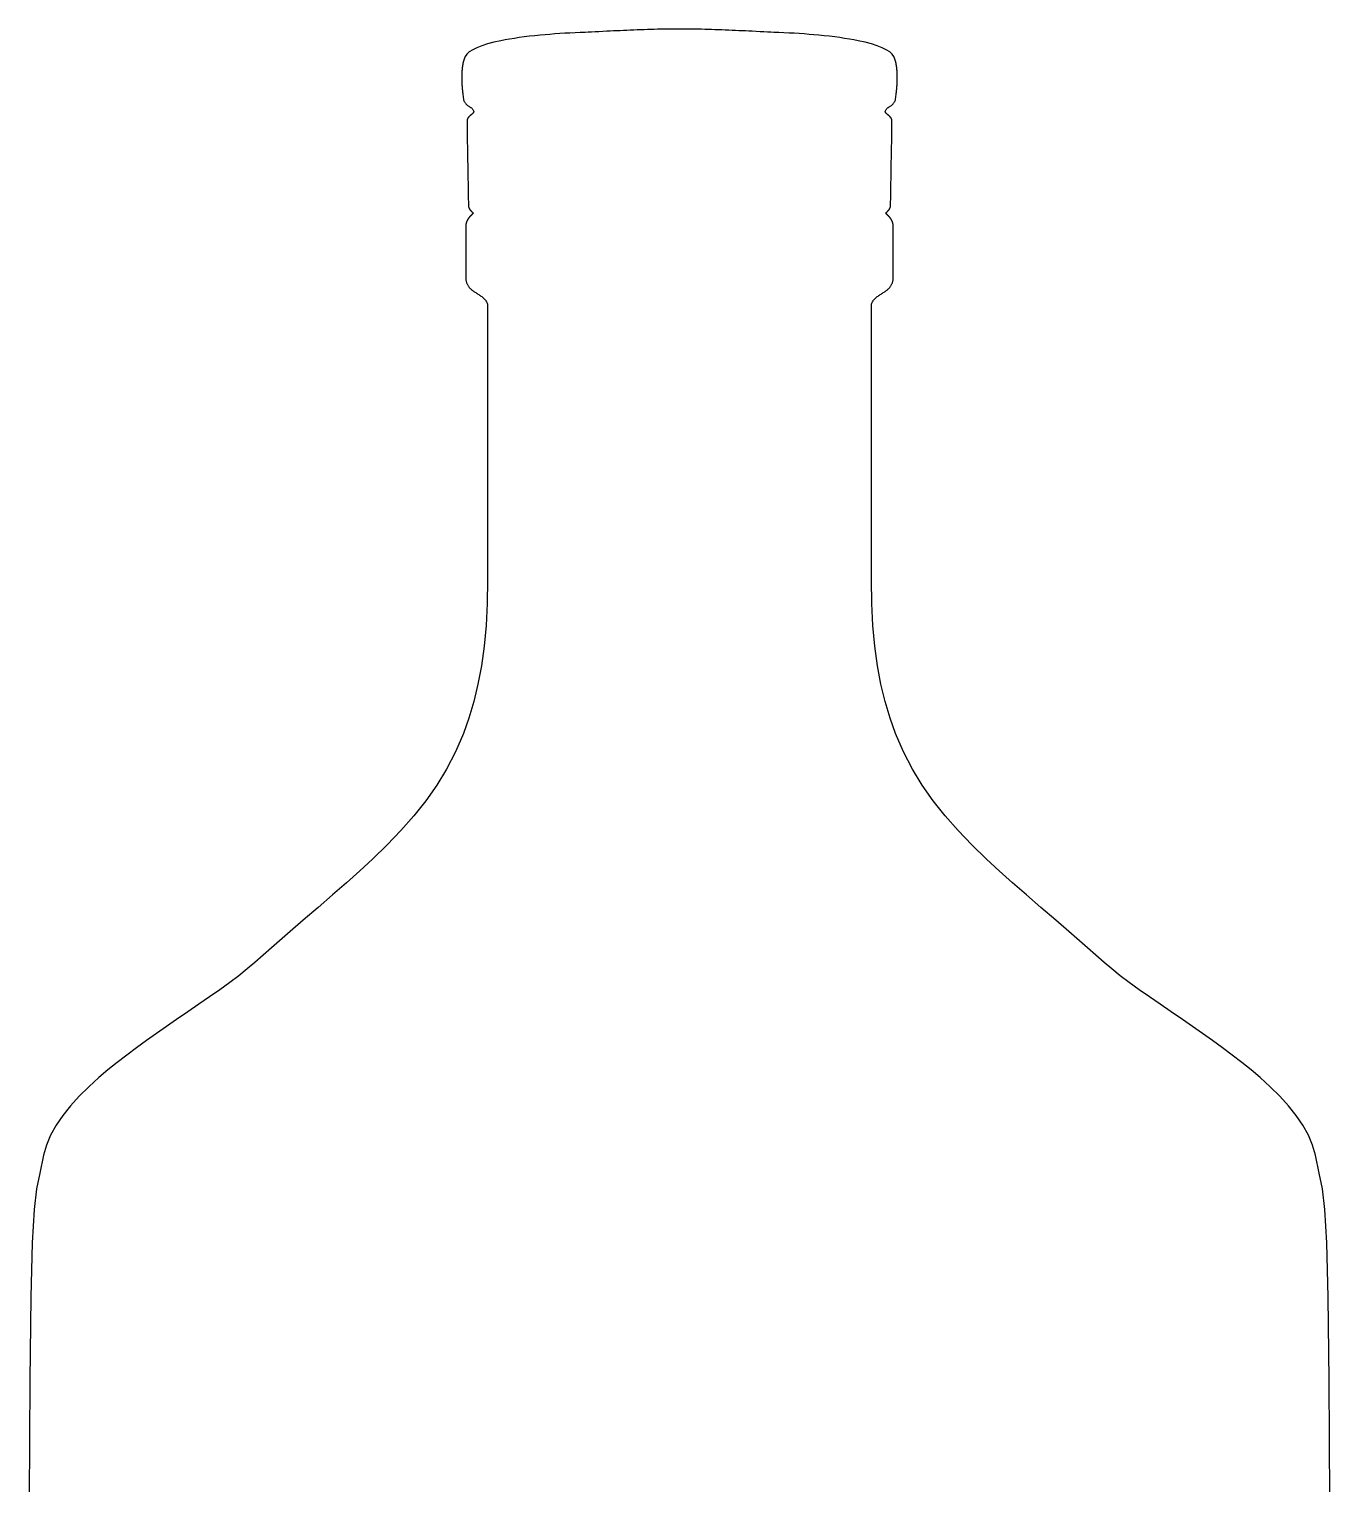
# Model space of a CAD drawing. Extents: x 512 to 906, y 271 to 1146.
# Drawn here: x 513 to 904.3, y 708.3 to 1146.1 of the extents above; entities that cross this region are included whole.
import ezdxf

# ---------------------------------------------------------------- set-up
doc = ezdxf.new("R2010")
doc.units = 0
doc.header["$MEASUREMENT"] = 0
doc.layers.add('Poly', color=3, linetype='CONTINUOUS')

msp = doc.modelspace()

# ---------------------------------------------------------------- linework, layer by layer
at = {"layer": 'Poly', "color": 0, "true_color": 0x000000}
msp.add_lwpolyline([(904.32723, 703.809492), (904.086416, 739.594134), (903.776625, 764.488004), (903.362525, 780.823775), (902.808785, 790.934125), (902.080072, 797.151728), (901.141054, 801.809261), (899.9564, 807.2394), (899.122978, 810.270734), (897.863837, 813.273697), (896.213666, 816.24673), (894.20715, 819.188275), (891.878978, 822.096773), (889.263837, 824.970666), (886.396416, 827.808394), (883.3114, 830.6084), (880.621968, 832.892888), (877.827197, 835.149744), (874.946621, 837.378052), (871.999775, 839.5769), (869.006195, 841.745373), (865.985416, 843.882556), (862.956972, 845.987537), (859.9404, 848.0594), (856.550088, 850.373914), (853.229337, 852.643322), (850.006931, 854.8663), (846.91165, 857.041525), (843.972275, 859.167671), (841.217588, 861.243416), (838.676369, 863.267433), (836.3774, 865.2384), (831.403119, 869.659082), (826.58015, 873.872541), (821.912431, 877.906023), (817.4039, 881.786775), (813.058494, 885.542043), (808.88015, 889.199072), (804.872806, 892.785109), (801.0404, 896.3274), (796.616712, 900.619015), (792.465087, 904.935322), (788.592556, 909.325386), (785.00615, 913.838275), (781.7129, 918.523054), (778.719837, 923.428791), (776.033994, 928.60455), (773.6624, 934.0994), (771.989291, 938.778814), (770.5274, 943.721525), (769.280384, 948.952986), (768.2519, 954.49865), (767.445603, 960.38397), (766.86515, 966.6344), (766.514197, 973.275392), (766.3964, 980.3324), (766.3964, 982.7734), (766.3964, 985.2154), (766.3964, 987.6564), (766.3964, 1007.3924), (766.3964, 1027.1394), (766.3964, 1046.8764), (766.3964, 1052.1944), (766.3964, 1057.5094), (766.3964, 1062.8224), (766.411671, 1063.076273), (766.456134, 1063.324134), (766.527761, 1063.565972), (766.624525, 1063.801775), (766.744398, 1064.031531), (766.885353, 1064.255228), (767.045363, 1064.472855), (767.2224, 1064.6844), (767.394658, 1064.869461), (767.577462, 1065.049634), (767.769361, 1065.22491), (767.9689, 1065.395275), (768.174627, 1065.560718), (768.385087, 1065.721228), (768.59883, 1065.876793), (768.8144, 1066.0274), (769.053421, 1066.188318), (769.290697, 1066.343306), (769.524293, 1066.492341), (769.752275, 1066.6354), (769.972711, 1066.772459), (770.183666, 1066.903494), (770.383207, 1067.028482), (770.5694, 1067.1474), (770.73839, 1067.260673), (770.903197, 1067.37915), (771.063574, 1067.502689), (771.219275, 1067.63115), (771.370054, 1067.764392), (771.515666, 1067.902275), (771.655863, 1068.044658), (771.7904, 1068.1914), (771.922257, 1068.346623), (772.047634, 1068.506181), (772.166238, 1068.669912), (772.277775, 1068.83765), (772.381953, 1069.009232), (772.478478, 1069.184494), (772.567058, 1069.363271), (772.6474, 1069.5454), (772.719921, 1069.732132), (772.783572, 1069.921759), (772.838105, 1070.114175), (772.883275, 1070.309275), (772.918836, 1070.506953), (772.944541, 1070.707103), (772.960144, 1070.909621), (772.9654, 1071.1144), (772.9654, 1072.2174), (772.9654, 1073.3204), (772.9654, 1074.4234), (772.9654, 1077.6414), (772.9654, 1080.8604), (772.9654, 1084.0824), (772.9654, 1085.0004), (772.9654, 1085.9114), (772.9654, 1086.8234), (772.965209, 1086.860386), (772.964619, 1086.897103), (772.963607, 1086.933562), (772.96215, 1086.969775), (772.960224, 1087.005754), (772.957806, 1087.041509), (772.954873, 1087.077054), (772.9514, 1087.1124), (772.947462, 1087.148724), (772.94315, 1087.184931), (772.938463, 1087.220998), (772.9334, 1087.2569), (772.927963, 1087.292615), (772.92215, 1087.328119), (772.915962, 1087.363388), (772.9094, 1087.3984), (772.902464, 1087.433933), (772.895166, 1087.469291), (772.887515, 1087.504484), (772.879525, 1087.539525), (772.871207, 1087.574425), (772.862572, 1087.609197), (772.853632, 1087.643851), (772.8444, 1087.6784), (772.839718, 1087.697808), (772.834697, 1087.717041), (772.829371, 1087.736109), (772.823775, 1087.755025), (772.817945, 1087.7738), (772.811916, 1087.792447), (772.805722, 1087.810976), (772.7994, 1087.8294), (772.793267, 1087.847732), (772.7869, 1087.865994), (772.780345, 1087.884209), (772.77365, 1087.9024), (772.766861, 1087.920591), (772.760025, 1087.938806), (772.753189, 1087.957068), (772.7464, 1087.9754), (772.743908, 1087.981588), (772.737337, 1087.9979), (772.728048, 1088.020962), (772.7174, 1088.0474), (772.706752, 1088.073838), (772.697463, 1088.0969), (772.690892, 1088.113213), (772.6884, 1088.1194), (772.685404, 1088.126988), (772.682431, 1088.134728), (772.679505, 1088.142586), (772.67665, 1088.150525), (772.673888, 1088.158511), (772.671244, 1088.166509), (772.66874, 1088.174484), (772.6664, 1088.1824), (772.6454, 1088.2474), (772.642728, 1088.255273), (772.639962, 1088.263134), (772.637103, 1088.270972), (772.63415, 1088.278775), (772.631103, 1088.286531), (772.627962, 1088.294228), (772.624728, 1088.301855), (772.6214, 1088.3094), (772.619435, 1088.313898), (772.617306, 1088.318384), (772.615037, 1088.322847), (772.61265, 1088.327275), (772.61017, 1088.331656), (772.607619, 1088.335978), (772.605021, 1088.34023), (772.6024, 1088.3444), (772.601541, 1088.345861), (772.599275, 1088.349713), (772.596072, 1088.355158), (772.5924, 1088.3614), (772.588728, 1088.367642), (772.585525, 1088.373088), (772.583259, 1088.376939), (772.5824, 1088.3784), (772.581541, 1088.379947), (772.579275, 1088.384025), (772.576072, 1088.389791), (772.5724, 1088.3964), (772.568728, 1088.403009), (772.565525, 1088.408775), (772.563259, 1088.412853), (772.5624, 1088.4144), (772.558963, 1088.42106), (772.5499, 1088.438619), (772.537087, 1088.463443), (772.5224, 1088.4919), (772.507713, 1088.520357), (772.4949, 1088.545181), (772.485838, 1088.56274), (772.4824, 1088.5694), (772.472187, 1088.58848), (772.461822, 1088.607478), (772.451339, 1088.626406), (772.440775, 1088.645275), (772.430164, 1088.664097), (772.419541, 1088.682884), (772.408941, 1088.701648), (772.3984, 1088.7204), (772.387476, 1088.739062), (772.376447, 1088.757572), (772.3653, 1088.775964), (772.354025, 1088.794275), (772.342609, 1088.812539), (772.331041, 1088.830791), (772.319308, 1088.849066), (772.3074, 1088.8674), (772.2554, 1088.9454), (772.25308, 1088.948666), (772.246962, 1088.957275), (772.238314, 1088.969447), (772.2284, 1088.9834), (772.218486, 1088.997353), (772.209838, 1089.009525), (772.20372, 1089.018134), (772.2014, 1089.0214), (772.199037, 1089.024623), (772.192806, 1089.033119), (772.183998, 1089.04513), (772.1739, 1089.0589), (772.163802, 1089.07267), (772.154994, 1089.084681), (772.148763, 1089.093177), (772.1464, 1089.0964), (772.142017, 1089.102416), (772.130463, 1089.118275), (772.114127, 1089.140697), (772.0954, 1089.1664), (772.076673, 1089.192103), (772.060337, 1089.214525), (772.048783, 1089.230384), (772.0444, 1089.2364), (772.031316, 1089.253978), (772.018291, 1089.271463), (772.005289, 1089.288853), (771.992275, 1089.30615), (771.979214, 1089.323353), (771.966072, 1089.340463), (771.952812, 1089.357478), (771.9394, 1089.3744), (771.926226, 1089.391271), (771.912947, 1089.408119), (771.89955, 1089.42492), (771.886025, 1089.44165), (771.872359, 1089.458287), (771.858541, 1089.474806), (771.844558, 1089.491185), (771.8304, 1089.5074), (771.829197, 1089.508689), (771.826025, 1089.512088), (771.821541, 1089.516892), (771.8164, 1089.5224), (771.811259, 1089.527908), (771.806775, 1089.532713), (771.803603, 1089.536111), (771.8024, 1089.5374), (771.80124, 1089.538646), (771.798181, 1089.541931), (771.793857, 1089.546576), (771.7889, 1089.5519), (771.783943, 1089.557224), (771.779619, 1089.561869), (771.77656, 1089.565154), (771.7754, 1089.5664), (771.77424, 1089.567646), (771.771181, 1089.570931), (771.766857, 1089.575576), (771.7619, 1089.5809), (771.756943, 1089.586224), (771.752619, 1089.590869), (771.74956, 1089.594154), (771.7484, 1089.5954), (771.713478, 1089.633839), (771.678463, 1089.671916), (771.643353, 1089.70964), (771.60815, 1089.747025), (771.572853, 1089.784082), (771.537462, 1089.820822), (771.501978, 1089.857257), (771.4664, 1089.8934), (771.430642, 1089.930296), (771.39465, 1089.966759), (771.35847, 1090.002824), (771.32215, 1090.038525), (771.285736, 1090.073898), (771.249275, 1090.108978), (771.212814, 1090.1438), (771.1764, 1090.1784), (771.139277, 1090.213507), (771.102166, 1090.248322), (771.065078, 1090.282832), (771.028025, 1090.317025), (770.991019, 1090.35089), (770.954072, 1090.384416), (770.917195, 1090.417589), (770.8804, 1090.4504), (770.8684, 1090.4604), (770.867884, 1090.460873), (770.866525, 1090.462119), (770.864603, 1090.46388), (770.8624, 1090.4659), (770.860197, 1090.46792), (770.858275, 1090.469681), (770.856916, 1090.470927), (770.8564, 1090.4714), (770.855927, 1090.471787), (770.854681, 1090.472806), (770.85292, 1090.474248), (770.8509, 1090.4759), (770.84888, 1090.477552), (770.847119, 1090.478994), (770.845873, 1090.480013), (770.8454, 1090.4804), (770.842521, 1090.483021), (770.834931, 1090.489931), (770.824201, 1090.499701), (770.8119, 1090.5109), (770.799599, 1090.522099), (770.788869, 1090.531869), (770.781279, 1090.538779), (770.7784, 1090.5414), (770.775607, 1090.543935), (770.768244, 1090.550619), (770.757834, 1090.560068), (770.7459, 1090.5709), (770.733966, 1090.581732), (770.723556, 1090.591181), (770.716193, 1090.597865), (770.7134, 1090.6004), (770.710521, 1090.602892), (770.702931, 1090.609463), (770.692201, 1090.618752), (770.6799, 1090.6294), (770.667599, 1090.640048), (770.656869, 1090.649338), (770.649279, 1090.655908), (770.6464, 1090.6584), (770.737597, 1090.736416), (770.829416, 1090.816025), (770.921445, 1090.897322), (771.013275, 1090.9804), (771.104496, 1091.065353), (771.194697, 1091.152275), (771.283468, 1091.241259), (771.3704, 1091.3324), (771.45363, 1091.42424), (771.534306, 1091.518306), (771.612029, 1091.61467), (771.6864, 1091.7134), (771.757021, 1091.814568), (771.823494, 1091.918244), (771.88542, 1092.024498), (771.9424, 1092.1334), (771.993009, 1092.242724), (772.038087, 1092.354744), (772.077259, 1092.469529), (772.11015, 1092.58715), (772.136384, 1092.707677), (772.155587, 1092.831181), (772.167384, 1092.957732), (772.1714, 1093.0874), (772.173902, 1093.483285), (772.181103, 1094.099166), (772.192546, 1094.912132), (772.207775, 1095.899275), (772.226332, 1097.037683), (772.247759, 1098.304447), (772.271601, 1099.676656), (772.2974, 1101.1314), (772.314578, 1102.115416), (772.332259, 1103.118463), (772.350293, 1104.134166), (772.368525, 1105.15615), (772.386804, 1106.178041), (772.404978, 1107.193463), (772.422894, 1108.196041), (772.4404, 1109.1794), (772.465998, 1110.647101), (772.489931, 1112.029947), (772.511662, 1113.3043), (772.53065, 1114.446525), (772.546357, 1115.432984), (772.558244, 1116.240041), (772.565771, 1116.844058), (772.5684, 1117.2214), (772.568351, 1117.22473), (772.568197, 1117.227978), (772.567925, 1117.231156), (772.567525, 1117.234275), (772.566984, 1117.237347), (772.566291, 1117.240384), (772.565433, 1117.243398), (772.5644, 1117.2464), (772.5584, 1117.2694), (772.558185, 1117.270431), (772.557619, 1117.27315), (772.556818, 1117.276994), (772.5559, 1117.2814), (772.554982, 1117.285806), (772.554181, 1117.28965), (772.553615, 1117.292369), (772.5534, 1117.2934), (772.553572, 1117.304357), (772.554025, 1117.333244), (772.554666, 1117.374084), (772.5554, 1117.4209), (772.556134, 1117.467716), (772.556775, 1117.508556), (772.557228, 1117.537443), (772.5574, 1117.5484), (772.557572, 1117.559056), (772.558025, 1117.58715), (772.558666, 1117.626869), (772.5594, 1117.6724), (772.560134, 1117.717931), (772.560775, 1117.75765), (772.561228, 1117.785744), (772.5614, 1117.7964), (772.561529, 1117.806755), (772.561869, 1117.834056), (772.562349, 1117.872654), (772.5629, 1117.9169), (772.563451, 1117.961146), (772.563931, 1117.999744), (772.564271, 1118.027045), (772.5644, 1118.0374), (772.564486, 1118.044361), (772.564713, 1118.062713), (772.565033, 1118.088658), (772.5654, 1118.1184), (772.565767, 1118.148142), (772.566087, 1118.174088), (772.566314, 1118.192439), (772.5664, 1118.1994), (772.566443, 1118.205845), (772.566556, 1118.222838), (772.566716, 1118.246861), (772.5669, 1118.2744), (772.567084, 1118.301939), (772.567244, 1118.325963), (772.567357, 1118.342955), (772.5674, 1118.3494), (772.567443, 1118.355716), (772.567556, 1118.372369), (772.567716, 1118.395912), (772.5679, 1118.4229), (772.568084, 1118.449888), (772.568244, 1118.473431), (772.568357, 1118.490084), (772.5684, 1118.4964), (772.568121, 1118.524052), (772.567291, 1118.551494), (772.565921, 1118.578701), (772.564025, 1118.60565), (772.561613, 1118.632318), (772.558697, 1118.658681), (772.555289, 1118.684716), (772.5514, 1118.7104), (772.546998, 1118.737591), (772.542056, 1118.764431), (772.536599, 1118.790943), (772.53065, 1118.81715), (772.524232, 1118.843076), (772.517369, 1118.868744), (772.510084, 1118.894177), (772.5024, 1118.9194), (772.49363, 1118.944806), (772.484556, 1118.970025), (772.475154, 1118.995056), (772.4654, 1119.0199), (772.455271, 1119.044556), (772.444744, 1119.069025), (772.433795, 1119.093306), (772.4224, 1119.1174), (772.420765, 1119.12148), (772.418884, 1119.125478), (772.416793, 1119.129406), (772.414525, 1119.133275), (772.412117, 1119.137097), (772.409603, 1119.140884), (772.407019, 1119.144648), (772.4044, 1119.1484), (772.403455, 1119.149689), (772.400962, 1119.153088), (772.397439, 1119.157892), (772.3934, 1119.1634), (772.389361, 1119.168908), (772.385837, 1119.173713), (772.383345, 1119.177111), (772.3824, 1119.1784), (772.381584, 1119.179732), (772.379431, 1119.183244), (772.376388, 1119.188209), (772.3729, 1119.1939), (772.369412, 1119.199591), (772.366369, 1119.204556), (772.364216, 1119.208068), (772.3634, 1119.2094), (772.352763, 1119.228476), (772.341869, 1119.247447), (772.33074, 1119.2663), (772.3194, 1119.285025), (772.307873, 1119.303609), (772.296181, 1119.322041), (772.284349, 1119.340308), (772.2724, 1119.3584), (772.260349, 1119.376685), (772.248181, 1119.394806), (772.235873, 1119.412787), (772.2234, 1119.43065), (772.21074, 1119.44842), (772.197869, 1119.466119), (772.184763, 1119.483771), (772.1714, 1119.5014), (772.157474, 1119.518228), (772.143431, 1119.534963), (772.129248, 1119.551603), (772.1149, 1119.56815), (772.100365, 1119.584603), (772.085619, 1119.600963), (772.070638, 1119.617228), (772.0554, 1119.6334), (772.055357, 1119.633486), (772.055244, 1119.633713), (772.055084, 1119.634033), (772.0549, 1119.6344), (772.054716, 1119.634767), (772.054556, 1119.635088), (772.054443, 1119.635314), (772.0544, 1119.6354), (772.054357, 1119.635486), (772.054244, 1119.635713), (772.054084, 1119.636033), (772.0539, 1119.6364), (772.053716, 1119.636767), (772.053556, 1119.637088), (772.053443, 1119.637314), (772.0534, 1119.6374), (772.053314, 1119.637443), (772.053087, 1119.637556), (772.052767, 1119.637716), (772.0524, 1119.6379), (772.052033, 1119.638084), (772.051712, 1119.638244), (772.051486, 1119.638357), (772.0514, 1119.6384), (772.048728, 1119.64173), (772.045962, 1119.644978), (772.043103, 1119.648156), (772.04015, 1119.651275), (772.037103, 1119.654347), (772.033962, 1119.657384), (772.030728, 1119.660398), (772.0274, 1119.6634), (772.026283, 1119.664474), (772.023338, 1119.667306), (772.019173, 1119.67131), (772.0144, 1119.6759), (772.009627, 1119.68049), (772.005462, 1119.684494), (772.002517, 1119.687326), (772.0014, 1119.6884), (772.00024, 1119.689388), (771.997181, 1119.691994), (771.992857, 1119.695677), (771.9879, 1119.6999), (771.982943, 1119.704123), (771.978619, 1119.707806), (771.97556, 1119.710412), (771.9744, 1119.7114), (771.932414, 1119.752421), (771.889759, 1119.793009), (771.846519, 1119.833199), (771.802775, 1119.873025), (771.758609, 1119.912523), (771.714103, 1119.951728), (771.669339, 1119.990675), (771.6244, 1120.0294), (771.578941, 1120.067894), (771.533353, 1120.106166), (771.487695, 1120.144273), (771.442025, 1120.182275), (771.396402, 1120.22023), (771.350884, 1120.258197), (771.305531, 1120.296234), (771.2604, 1120.3344), (771.214808, 1120.373783), (771.169603, 1120.413213), (771.12489, 1120.452736), (771.080775, 1120.4924), (771.037363, 1120.532252), (770.994759, 1120.572338), (770.95307, 1120.612705), (770.9124, 1120.6534), (770.911369, 1120.654345), (770.90865, 1120.656838), (770.904806, 1120.660361), (770.9004, 1120.6644), (770.895994, 1120.668439), (770.89215, 1120.671963), (770.889431, 1120.674455), (770.8884, 1120.6754), (770.887412, 1120.676388), (770.884806, 1120.678994), (770.881123, 1120.682677), (770.8769, 1120.6869), (770.872677, 1120.691123), (770.868994, 1120.694806), (770.866388, 1120.697412), (770.8654, 1120.6984), (770.864412, 1120.699388), (770.861806, 1120.701994), (770.858123, 1120.705677), (770.8539, 1120.7099), (770.849677, 1120.714123), (770.845994, 1120.717806), (770.843388, 1120.720412), (770.8424, 1120.7214), (770.828996, 1120.73574), (770.815791, 1120.750244), (770.802796, 1120.764888), (770.790025, 1120.77965), (770.777488, 1120.794505), (770.765197, 1120.809431), (770.753164, 1120.824404), (770.7414, 1120.8394), (770.729451, 1120.854822), (770.717619, 1120.870338), (770.705927, 1120.885947), (770.6944, 1120.90165), (770.68306, 1120.917447), (770.671931, 1120.933338), (770.661037, 1120.949322), (770.6504, 1120.9654), (770.639953, 1120.981904), (770.629634, 1120.998431), (770.61948, 1121.015005), (770.609525, 1121.03165), (770.599804, 1121.048388), (770.590353, 1121.065244), (770.581207, 1121.08224), (770.5724, 1121.0994), (770.572185, 1121.099873), (770.571619, 1121.101119), (770.570818, 1121.10288), (770.5699, 1121.1049), (770.568982, 1121.10692), (770.568181, 1121.108681), (770.567615, 1121.109927), (770.5674, 1121.1104), (770.567185, 1121.110959), (770.566619, 1121.112431), (770.565818, 1121.114513), (770.5649, 1121.1169), (770.563982, 1121.119287), (770.563181, 1121.121369), (770.562615, 1121.122841), (770.5624, 1121.1234), (770.562228, 1121.123916), (770.561775, 1121.125275), (770.561134, 1121.127197), (770.5604, 1121.1294), (770.559666, 1121.131603), (770.559025, 1121.133525), (770.558572, 1121.134884), (770.5584, 1121.1354), (770.558572, 1121.13613), (770.559025, 1121.138056), (770.559666, 1121.140779), (770.5604, 1121.1439), (770.561134, 1121.147021), (770.561775, 1121.149744), (770.562228, 1121.15167), (770.5624, 1121.1524), (770.562486, 1121.153088), (770.562713, 1121.1549), (770.563033, 1121.157463), (770.5634, 1121.1604), (770.563767, 1121.163338), (770.564088, 1121.1659), (770.564314, 1121.167713), (770.5644, 1121.1684), (770.564779, 1121.17032), (770.565181, 1121.172322), (770.56563, 1121.174394), (770.56615, 1121.176525), (770.566763, 1121.178703), (770.567494, 1121.180916), (770.568365, 1121.183152), (770.5694, 1121.1854), (770.673373, 1121.42791), (770.775681, 1121.638603), (770.876912, 1121.820726), (770.97765, 1121.977525), (771.078482, 1122.112246), (771.179994, 1122.228134), (771.282771, 1122.328437), (771.3874, 1122.4164), (771.51573, 1122.510193), (771.648666, 1122.596556), (771.78725, 1122.681091), (771.932525, 1122.7694), (772.085535, 1122.867084), (772.247322, 1122.979744), (772.418929, 1123.112982), (772.6014, 1123.2724), (772.706664, 1123.373336), (772.815572, 1123.484759), (772.9283, 1123.607597), (773.045025, 1123.742775), (773.165921, 1123.891218), (773.291166, 1124.053853), (773.420933, 1124.231605), (773.5554, 1124.4254), (773.563236, 1124.469005), (773.585275, 1124.596119), (773.619314, 1124.801185), (773.66315, 1125.07865), (773.71458, 1125.422959), (773.7714, 1125.828556), (773.831408, 1126.289888), (773.8924, 1126.8014), (773.921841, 1127.070306), (773.950744, 1127.349338), (773.978849, 1127.637838), (774.0059, 1127.93515), (774.031638, 1128.240619), (774.055806, 1128.553588), (774.078146, 1128.8734), (774.0984, 1129.1994), (774.114306, 1129.489857), (774.12815, 1129.784181), (774.139744, 1130.081927), (774.1489, 1130.38265), (774.155431, 1130.685904), (774.15915, 1130.991244), (774.159869, 1131.298224), (774.1574, 1131.6064), (774.157771, 1131.654777), (774.158119, 1131.703166), (774.15842, 1131.751578), (774.15865, 1131.800025), (774.158787, 1131.848519), (774.158806, 1131.897072), (774.158685, 1131.945695), (774.1584, 1131.9944), (774.15831, 1132.042779), (774.158056, 1132.091181), (774.157662, 1132.13963), (774.15715, 1132.18815), (774.156545, 1132.236763), (774.155869, 1132.285494), (774.155146, 1132.334365), (774.1544, 1132.3834), (774.153271, 1132.43215), (774.152119, 1132.4809), (774.15092, 1132.52965), (774.14965, 1132.5784), (774.148287, 1132.62715), (774.146806, 1132.6759), (774.145185, 1132.72465), (774.1434, 1132.7734), (774.143357, 1132.775978), (774.143244, 1132.782775), (774.143084, 1132.792384), (774.1429, 1132.8034), (774.142716, 1132.814416), (774.142556, 1132.824025), (774.142443, 1132.830822), (774.1424, 1132.8334), (774.142314, 1132.835935), (774.142087, 1132.842619), (774.141767, 1132.852068), (774.1414, 1132.8629), (774.141033, 1132.873732), (774.140712, 1132.883181), (774.140486, 1132.889865), (774.1404, 1132.8924), (774.140357, 1132.894935), (774.140244, 1132.901619), (774.140084, 1132.911068), (774.1399, 1132.9219), (774.139716, 1132.932732), (774.139556, 1132.942181), (774.139443, 1132.948865), (774.1394, 1132.9514), (774.136349, 1133.016937), (774.133181, 1133.082322), (774.129873, 1133.147589), (774.1264, 1133.212775), (774.12274, 1133.277914), (774.118869, 1133.343041), (774.114763, 1133.408191), (774.1104, 1133.4734), (774.105804, 1133.538603), (774.101009, 1133.603713), (774.096004, 1133.668728), (774.090775, 1133.73365), (774.085312, 1133.798478), (774.079603, 1133.863213), (774.073636, 1133.927853), (774.0674, 1133.9924), (774.060974, 1134.057558), (774.054431, 1134.122541), (774.047748, 1134.187359), (774.0409, 1134.252025), (774.033865, 1134.31655), (774.026619, 1134.380947), (774.019138, 1134.445226), (774.0114, 1134.5094), (774.01097, 1134.513095), (774.009838, 1134.522838), (774.008236, 1134.536611), (774.0064, 1134.5524), (774.004564, 1134.568189), (774.002962, 1134.581963), (774.00183, 1134.591705), (774.0014, 1134.5954), (774.000927, 1134.599052), (773.999681, 1134.608681), (773.99792, 1134.622295), (773.9959, 1134.6379), (773.99388, 1134.653505), (773.992119, 1134.667119), (773.990873, 1134.676748), (773.9904, 1134.6804), (773.989927, 1134.684095), (773.988681, 1134.693838), (773.98692, 1134.707611), (773.9849, 1134.7234), (773.98288, 1134.739189), (773.981119, 1134.752963), (773.979873, 1134.762705), (773.9794, 1134.7664), (773.970679, 1134.828558), (773.961759, 1134.890541), (773.952629, 1134.952359), (773.943275, 1135.014025), (773.933687, 1135.07555), (773.923853, 1135.136947), (773.913761, 1135.198226), (773.9034, 1135.2594), (773.893048, 1135.321138), (773.882275, 1135.382619), (773.871127, 1135.443865), (773.85965, 1135.5049), (773.847892, 1135.565748), (773.8359, 1135.626431), (773.82372, 1135.686974), (773.8114, 1135.7474), (773.798509, 1135.808429), (773.785337, 1135.869259), (773.771884, 1135.929879), (773.75815, 1135.990275), (773.744134, 1136.050437), (773.729837, 1136.110353), (773.715259, 1136.170011), (773.7004, 1136.2294), (773.699584, 1136.232236), (773.697431, 1136.239713), (773.694388, 1136.250283), (773.6909, 1136.2624), (773.687412, 1136.274517), (773.684369, 1136.285088), (773.682216, 1136.292564), (773.6814, 1136.2954), (773.680584, 1136.298236), (773.678431, 1136.305713), (773.675388, 1136.316283), (773.6719, 1136.3284), (773.668412, 1136.340517), (773.665369, 1136.351088), (773.663216, 1136.358564), (773.6624, 1136.3614), (773.661541, 1136.364279), (773.659275, 1136.371869), (773.656072, 1136.382599), (773.6524, 1136.3949), (773.648728, 1136.407201), (773.645525, 1136.417931), (773.643259, 1136.425521), (773.6424, 1136.4284), (773.641154, 1136.432955), (773.637869, 1136.444963), (773.633224, 1136.461939), (773.6279, 1136.4814), (773.622576, 1136.500861), (773.617931, 1136.517838), (773.614646, 1136.529845), (773.6134, 1136.5344), (773.612154, 1136.538955), (773.608869, 1136.550963), (773.604224, 1136.567939), (773.5989, 1136.5874), (773.593576, 1136.606861), (773.588931, 1136.623838), (773.585646, 1136.635845), (773.5844, 1136.6404), (773.583025, 1136.644869), (773.5794, 1136.65665), (773.574275, 1136.673306), (773.5684, 1136.6924), (773.562525, 1136.711494), (773.5574, 1136.72815), (773.553775, 1136.739931), (773.5524, 1136.7444), (773.5534, 1136.7444), (773.5544, 1136.7444), (773.5554, 1136.7444), (773.555228, 1136.744873), (773.554775, 1136.746119), (773.554134, 1136.74788), (773.5534, 1136.7499), (773.552666, 1136.75192), (773.552025, 1136.753681), (773.551572, 1136.754927), (773.5514, 1136.7554), (773.551228, 1136.755873), (773.550775, 1136.757119), (773.550134, 1136.75888), (773.5494, 1136.7609), (773.548666, 1136.76292), (773.548025, 1136.764681), (773.547572, 1136.765927), (773.5474, 1136.7664), (773.547228, 1136.766873), (773.546775, 1136.768119), (773.546134, 1136.76988), (773.5454, 1136.7719), (773.544666, 1136.77392), (773.544025, 1136.775681), (773.543572, 1136.776927), (773.5434, 1136.7774), (773.529476, 1136.820476), (773.515447, 1136.863447), (773.5013, 1136.9063), (773.487025, 1136.949025), (773.472609, 1136.991609), (773.458041, 1137.034041), (773.443308, 1137.076308), (773.4284, 1137.1184), (773.413304, 1137.160724), (773.398009, 1137.202931), (773.382504, 1137.244998), (773.366775, 1137.2869), (773.350812, 1137.328615), (773.334603, 1137.370119), (773.318136, 1137.411388), (773.3014, 1137.4524), (773.284427, 1137.493884), (773.267244, 1137.535088), (773.249826, 1137.576009), (773.23215, 1137.61665), (773.214193, 1137.657009), (773.195931, 1137.697088), (773.177341, 1137.736884), (773.1584, 1137.7764), (772.662484, 1138.501416), (771.897259, 1139.189213), (770.876636, 1139.839791), (769.614525, 1140.45315), (768.124836, 1141.029291), (766.421478, 1141.568213), (764.518363, 1142.069916), (762.4294, 1142.5344), (761.120275, 1142.790103), (759.754525, 1143.032963), (758.334962, 1143.262978), (756.8644, 1143.48015), (755.34565, 1143.684478), (753.781525, 1143.875963), (752.174837, 1144.054603), (750.5284, 1144.2204), (749.103214, 1144.351136), (747.653291, 1144.472603), (746.180328, 1144.584812), (744.686025, 1144.687775), (743.172082, 1144.781504), (741.640197, 1144.866009), (740.09207, 1144.941304), (738.5294, 1145.0074), (737.8273, 1145.03624), (737.022416, 1145.071994), (736.122867, 1145.113888), (735.136775, 1145.16115), (734.072261, 1145.213005), (732.937447, 1145.268681), (731.740453, 1145.327404), (730.4894, 1145.3884), (729.535386, 1145.434187), (728.559541, 1145.480572), (727.565156, 1145.527214), (726.555525, 1145.573775), (725.533941, 1145.619914), (724.503697, 1145.665291), (723.468086, 1145.709566), (722.4304, 1145.7524), (721.384199, 1145.793879), (720.342603, 1145.833353), (719.309, 1145.870507), (718.286775, 1145.905025), (717.279316, 1145.936589), (716.290009, 1145.964884), (715.322242, 1145.989593), (714.3794, 1146.0104), (714.133312, 1146.015507), (713.889322, 1146.020322), (713.647464, 1146.024832), (713.407775, 1146.029025), (713.170289, 1146.03289), (712.935041, 1146.036416), (712.702066, 1146.039589), (712.4714, 1146.0424), (712.222414, 1146.044834), (711.976509, 1146.046869), (711.733769, 1146.048482), (711.494275, 1146.04965), (711.258109, 1146.050349), (711.025353, 1146.050556), (710.796089, 1146.050248), (710.5704, 1146.0494), (710.313738, 1146.047943), (710.062103, 1146.045806), (709.815648, 1146.042966), (709.574525, 1146.0394), (709.338886, 1146.035084), (709.108884, 1146.029994), (708.884671, 1146.024107), (708.6664, 1146.0174), (708.6644, 1146.0174), (708.6634, 1146.0174), (708.6614, 1146.0174), (708.6594, 1146.0174), (708.6574, 1146.0174), (708.6564, 1146.0174), (708.438129, 1146.024107), (708.213916, 1146.029994), (707.983914, 1146.035084), (707.748275, 1146.0394), (707.507152, 1146.042966), (707.260697, 1146.045806), (707.009062, 1146.047943), (706.7524, 1146.0494), (706.526711, 1146.050248), (706.297447, 1146.050556), (706.064691, 1146.050349), (705.828525, 1146.04965), (705.589031, 1146.048482), (705.346291, 1146.046869), (705.100386, 1146.044834), (704.8514, 1146.0424), (704.620736, 1146.039589), (704.387775, 1146.036416), (704.152564, 1146.03289), (703.91515, 1146.029025), (703.67558, 1146.024832), (703.4339, 1146.020322), (703.190158, 1146.015507), (702.9444, 1146.0104), (702.001226, 1145.989593), (701.033197, 1145.964884), (700.043675, 1145.936589), (699.036025, 1145.905025), (698.013609, 1145.870507), (696.979791, 1145.833353), (695.937933, 1145.793879), (694.8914, 1145.7524), (693.854045, 1145.709566), (692.818681, 1145.665291), (691.788615, 1145.619914), (690.76715, 1145.573775), (689.757591, 1145.527214), (688.763244, 1145.480572), (687.787412, 1145.434187), (686.8334, 1145.3884), (685.582347, 1145.327404), (684.385353, 1145.268681), (683.250539, 1145.213005), (682.186025, 1145.16115), (681.199933, 1145.113888), (680.300384, 1145.071994), (679.4955, 1145.03624), (678.7934, 1145.0074), (677.23073, 1144.941304), (675.682603, 1144.866009), (674.150718, 1144.781504), (672.636775, 1144.687775), (671.142472, 1144.584812), (669.669509, 1144.472603), (668.219586, 1144.351136), (666.7944, 1144.2204), (665.147962, 1144.054603), (663.541275, 1143.875963), (661.97715, 1143.684478), (660.4584, 1143.48015), (658.987838, 1143.262978), (657.568275, 1143.032963), (656.202525, 1142.790103), (654.8934, 1142.5344), (652.804478, 1142.069916), (650.901462, 1141.568213), (649.198228, 1141.029291), (647.70865, 1140.45315), (646.446603, 1139.839791), (645.425962, 1139.189213), (644.660603, 1138.501416), (644.1644, 1137.7764), (644.145459, 1137.736884), (644.126869, 1137.697088), (644.108607, 1137.657009), (644.09065, 1137.61665), (644.072974, 1137.576009), (644.055556, 1137.535088), (644.038373, 1137.493884), (644.0214, 1137.4524), (644.004662, 1137.411388), (643.988181, 1137.370119), (643.971935, 1137.328615), (643.9559, 1137.2869), (643.940052, 1137.244998), (643.924369, 1137.202931), (643.908826, 1137.160724), (643.8934, 1137.1184), (643.878822, 1137.076308), (643.864337, 1137.034041), (643.849947, 1136.991609), (643.83565, 1136.949025), (643.821447, 1136.9063), (643.807337, 1136.863447), (643.793322, 1136.820476), (643.7794, 1136.7774), (643.779228, 1136.776927), (643.778775, 1136.775681), (643.778134, 1136.77392), (643.7774, 1136.7719), (643.776666, 1136.76988), (643.776025, 1136.768119), (643.775572, 1136.766873), (643.7754, 1136.7664), (643.775228, 1136.765927), (643.774775, 1136.764681), (643.774134, 1136.76292), (643.7734, 1136.7609), (643.772666, 1136.75888), (643.772025, 1136.757119), (643.771572, 1136.755873), (643.7714, 1136.7554), (643.771228, 1136.754927), (643.770775, 1136.753681), (643.770134, 1136.75192), (643.7694, 1136.7499), (643.768666, 1136.74788), (643.768025, 1136.746119), (643.767572, 1136.744873), (643.7674, 1136.7444), (643.7684, 1136.7444), (643.7694, 1136.7444), (643.7704, 1136.7444), (643.769025, 1136.739931), (643.7654, 1136.72815), (643.760275, 1136.711494), (643.7544, 1136.6924), (643.748525, 1136.673306), (643.7434, 1136.65665), (643.739775, 1136.644869), (643.7384, 1136.6404), (643.737154, 1136.635845), (643.733869, 1136.623838), (643.729224, 1136.606861), (643.7239, 1136.5874), (643.718576, 1136.567939), (643.713931, 1136.550963), (643.710646, 1136.538955), (643.7094, 1136.5344), (643.708111, 1136.529845), (643.704713, 1136.517838), (643.699908, 1136.500861), (643.6944, 1136.4814), (643.688892, 1136.461939), (643.684087, 1136.444963), (643.680689, 1136.432955), (643.6794, 1136.4284), (643.678584, 1136.425521), (643.676431, 1136.417931), (643.673388, 1136.407201), (643.6699, 1136.3949), (643.666412, 1136.382599), (643.663369, 1136.371869), (643.661216, 1136.364279), (643.6604, 1136.3614), (643.659584, 1136.358564), (643.657431, 1136.351088), (643.654388, 1136.340517), (643.6509, 1136.3284), (643.647412, 1136.316283), (643.644369, 1136.305713), (643.642216, 1136.298236), (643.6414, 1136.2954), (643.640584, 1136.292564), (643.638431, 1136.285088), (643.635388, 1136.274517), (643.6319, 1136.2624), (643.628412, 1136.250283), (643.625369, 1136.239713), (643.623216, 1136.232236), (643.6224, 1136.2294), (643.607541, 1136.170011), (643.592962, 1136.110353), (643.578666, 1136.050437), (643.56465, 1135.990275), (643.550916, 1135.929879), (643.537462, 1135.869259), (643.524291, 1135.808429), (643.5114, 1135.7474), (643.499121, 1135.686974), (643.487041, 1135.626431), (643.475171, 1135.565748), (643.463525, 1135.5049), (643.452113, 1135.443865), (643.440947, 1135.382619), (643.430039, 1135.321138), (643.4194, 1135.2594), (643.409039, 1135.198226), (643.398947, 1135.136947), (643.389113, 1135.07555), (643.379525, 1135.014025), (643.370171, 1134.952359), (643.361041, 1134.890541), (643.352121, 1134.828558), (643.3434, 1134.7664), (643.342927, 1134.762705), (643.341681, 1134.752963), (643.33992, 1134.739189), (643.3379, 1134.7234), (643.33588, 1134.707611), (643.334119, 1134.693838), (643.332873, 1134.684095), (643.3324, 1134.6804), (643.331927, 1134.676748), (643.330681, 1134.667119), (643.32892, 1134.653505), (643.3269, 1134.6379), (643.32488, 1134.622295), (643.323119, 1134.608681), (643.321873, 1134.599052), (643.3214, 1134.5954), (643.32097, 1134.591705), (643.319838, 1134.581963), (643.318236, 1134.568189), (643.3164, 1134.5524), (643.314564, 1134.536611), (643.312963, 1134.522838), (643.31183, 1134.513095), (643.3114, 1134.5094), (643.303662, 1134.445226), (643.296181, 1134.380947), (643.288935, 1134.31655), (643.2819, 1134.252025), (643.275052, 1134.187359), (643.268369, 1134.122541), (643.261826, 1134.057558), (643.2554, 1133.9924), (643.249164, 1133.927853), (643.243197, 1133.863213), (643.237488, 1133.798478), (643.232025, 1133.73365), (643.226796, 1133.668728), (643.221791, 1133.603713), (643.216996, 1133.538603), (643.2124, 1133.4734), (643.207996, 1133.408191), (643.203791, 1133.343041), (643.199796, 1133.277914), (643.196025, 1133.212775), (643.192488, 1133.147589), (643.189197, 1133.082322), (643.186164, 1133.016937), (643.1834, 1132.9514), (643.183314, 1132.948865), (643.183087, 1132.942181), (643.182767, 1132.932732), (643.1824, 1132.9219), (643.182033, 1132.911068), (643.181713, 1132.901619), (643.181486, 1132.894935), (643.1814, 1132.8924), (643.181357, 1132.889865), (643.181244, 1132.883181), (643.181084, 1132.873732), (643.1809, 1132.8629), (643.180716, 1132.852068), (643.180556, 1132.842619), (643.180443, 1132.835935), (643.1804, 1132.8334), (643.180314, 1132.830822), (643.180088, 1132.824025), (643.179767, 1132.814416), (643.1794, 1132.8034), (643.179033, 1132.792384), (643.178712, 1132.782775), (643.178486, 1132.775978), (643.1784, 1132.7734), (643.17797, 1132.756642), (643.176838, 1132.712463), (643.175236, 1132.650002), (643.1734, 1132.5784), (643.171564, 1132.506798), (643.169962, 1132.444338), (643.16883, 1132.400158), (643.1684, 1132.3834), (643.168228, 1132.366685), (643.167775, 1132.322619), (643.167134, 1132.260318), (643.1664, 1132.1889), (643.165666, 1132.117482), (643.165025, 1132.055181), (643.164572, 1132.011115), (643.1644, 1131.9944), (643.164443, 1131.977728), (643.164556, 1131.933775), (643.164716, 1131.871634), (643.1649, 1131.8004), (643.165084, 1131.729166), (643.165244, 1131.667025), (643.165357, 1131.623072), (643.1654, 1131.6064), (643.163218, 1131.298224), (643.164072, 1130.991244), (643.167808, 1130.685904), (643.174275, 1130.38265), (643.18332, 1130.081927), (643.194791, 1129.784181), (643.208535, 1129.489857), (643.2244, 1129.1994), (643.244326, 1128.8734), (643.266431, 1128.553588), (643.290459, 1128.240619), (643.31615, 1127.93515), (643.343248, 1127.637838), (643.371494, 1127.349338), (643.40063, 1127.070306), (643.4304, 1126.8014), (643.491105, 1126.289888), (643.550978, 1125.828556), (643.607781, 1125.422959), (643.659275, 1125.07865), (643.703222, 1124.801185), (643.737384, 1124.596119), (643.759523, 1124.469005), (643.7674, 1124.4254), (643.901867, 1124.231605), (644.031634, 1124.053853), (644.156879, 1123.891218), (644.277775, 1123.742775), (644.3945, 1123.607597), (644.507228, 1123.484759), (644.616136, 1123.373336), (644.7214, 1123.2724), (644.903584, 1123.112982), (645.075056, 1122.979744), (645.236826, 1122.867084), (645.3899, 1122.7694), (645.535287, 1122.681091), (645.673994, 1122.596556), (645.807029, 1122.510193), (645.9354, 1122.4164), (646.040031, 1122.328437), (646.142822, 1122.228134), (646.244371, 1122.112246), (646.345275, 1121.977525), (646.446132, 1121.820726), (646.547541, 1121.638603), (646.650097, 1121.42791), (646.7544, 1121.1854), (646.754572, 1121.18467), (646.755025, 1121.182744), (646.755666, 1121.180021), (646.7564, 1121.1769), (646.757134, 1121.173779), (646.757775, 1121.171056), (646.758228, 1121.16913), (646.7584, 1121.1684), (646.758486, 1121.167713), (646.758712, 1121.1659), (646.759033, 1121.163338), (646.7594, 1121.1604), (646.759767, 1121.157463), (646.760087, 1121.1549), (646.760314, 1121.153088), (646.7604, 1121.1524), (646.760572, 1121.15167), (646.761025, 1121.149744), (646.761666, 1121.147021), (646.7624, 1121.1439), (646.763134, 1121.140779), (646.763775, 1121.138056), (646.764228, 1121.13613), (646.7644, 1121.1354), (646.764185, 1121.134884), (646.763619, 1121.133525), (646.762818, 1121.131603), (646.7619, 1121.1294), (646.760982, 1121.127197), (646.760181, 1121.125275), (646.759615, 1121.123916), (646.7594, 1121.1234), (646.759228, 1121.122841), (646.758775, 1121.121369), (646.758134, 1121.119287), (646.7574, 1121.1169), (646.756666, 1121.114513), (646.756025, 1121.112431), (646.755572, 1121.110959), (646.7554, 1121.1104), (646.755185, 1121.109927), (646.754619, 1121.108681), (646.753818, 1121.10692), (646.7529, 1121.1049), (646.751982, 1121.10288), (646.751181, 1121.101119), (646.750615, 1121.099873), (646.7504, 1121.0994), (646.741306, 1121.08224), (646.732025, 1121.065244), (646.722556, 1121.048388), (646.7129, 1121.03165), (646.703056, 1121.015005), (646.693025, 1120.998431), (646.682806, 1120.981904), (646.6724, 1120.9654), (646.661806, 1120.949322), (646.651025, 1120.933338), (646.640056, 1120.917447), (646.6289, 1120.90165), (646.617556, 1120.885947), (646.606025, 1120.870338), (646.594306, 1120.854822), (646.5824, 1120.8394), (646.570019, 1120.824404), (646.557603, 1120.809431), (646.545117, 1120.794505), (646.532525, 1120.77965), (646.519793, 1120.764888), (646.506884, 1120.750244), (646.493765, 1120.73574), (646.4804, 1120.7214), (646.479412, 1120.720412), (646.476806, 1120.717806), (646.473123, 1120.714123), (646.4689, 1120.7099), (646.464677, 1120.705677), (646.460994, 1120.701994), (646.458388, 1120.699388), (646.4574, 1120.6984), (646.456412, 1120.697412), (646.453806, 1120.694806), (646.450123, 1120.691123), (646.4459, 1120.6869), (646.441677, 1120.682677), (646.437994, 1120.678994), (646.435388, 1120.676388), (646.4344, 1120.6754), (646.433412, 1120.674455), (646.430806, 1120.671963), (646.427123, 1120.668439), (646.4229, 1120.6644), (646.418677, 1120.660361), (646.414994, 1120.656838), (646.412388, 1120.654345), (646.4114, 1120.6534), (646.370113, 1120.612705), (646.328041, 1120.572338), (646.285242, 1120.532252), (646.241775, 1120.4924), (646.197699, 1120.452736), (646.153072, 1120.413213), (646.107953, 1120.373783), (646.0624, 1120.3344), (646.017556, 1120.296234), (645.972337, 1120.258197), (645.926838, 1120.22023), (645.88115, 1120.182275), (645.835369, 1120.144273), (645.789588, 1120.106166), (645.7439, 1120.067894), (645.6984, 1120.0294), (645.653459, 1119.990675), (645.608681, 1119.951728), (645.564138, 1119.912523), (645.5199, 1119.873025), (645.476037, 1119.833199), (645.432619, 1119.793009), (645.389716, 1119.752421), (645.3474, 1119.7114), (645.346283, 1119.710412), (645.343337, 1119.707806), (645.339173, 1119.704123), (645.3344, 1119.6999), (645.329627, 1119.695677), (645.325462, 1119.691994), (645.322517, 1119.689388), (645.3214, 1119.6884), (645.320326, 1119.687326), (645.317494, 1119.684494), (645.31349, 1119.68049), (645.3089, 1119.6759), (645.30431, 1119.67131), (645.300306, 1119.667306), (645.297474, 1119.664474), (645.2964, 1119.6634), (645.295283, 1119.662326), (645.292338, 1119.659494), (645.288173, 1119.65549), (645.2834, 1119.6509), (645.278627, 1119.64631), (645.274463, 1119.642306), (645.271517, 1119.639474), (645.2704, 1119.6384), (645.2694, 1119.6374), (645.269357, 1119.637314), (645.269244, 1119.637088), (645.269084, 1119.636767), (645.2689, 1119.6364), (645.268716, 1119.636033), (645.268556, 1119.635713), (645.268443, 1119.635486), (645.2684, 1119.6354), (645.268357, 1119.635314), (645.268244, 1119.635088), (645.268084, 1119.634767), (645.2679, 1119.6344), (645.267716, 1119.634033), (645.267556, 1119.633713), (645.267443, 1119.633486), (645.2674, 1119.6334), (645.252164, 1119.617228), (645.237197, 1119.600963), (645.222488, 1119.584603), (645.208025, 1119.56815), (645.193796, 1119.551603), (645.179791, 1119.534963), (645.165996, 1119.518228), (645.1524, 1119.5014), (645.138994, 1119.483771), (645.125775, 1119.466119), (645.112744, 1119.44842), (645.0999, 1119.43065), (645.087244, 1119.412787), (645.074775, 1119.394806), (645.062494, 1119.376685), (645.0504, 1119.3584), (645.038451, 1119.340308), (645.026619, 1119.322041), (645.014927, 1119.303609), (645.0034, 1119.285025), (644.99206, 1119.2663), (644.980931, 1119.247447), (644.970037, 1119.228476), (644.9594, 1119.2094), (644.958541, 1119.208068), (644.956275, 1119.204556), (644.953072, 1119.199591), (644.9494, 1119.1939), (644.945728, 1119.188209), (644.942525, 1119.183244), (644.940259, 1119.179732), (644.9394, 1119.1784), (644.938498, 1119.177111), (644.936119, 1119.173713), (644.932755, 1119.168908), (644.9289, 1119.1634), (644.925045, 1119.157892), (644.921681, 1119.153088), (644.919302, 1119.149689), (644.9184, 1119.1484), (644.915822, 1119.144648), (644.913337, 1119.140884), (644.910947, 1119.137097), (644.90865, 1119.133275), (644.906447, 1119.129406), (644.904337, 1119.125478), (644.902322, 1119.12148), (644.9004, 1119.1174), (644.889007, 1119.093306), (644.878072, 1119.069025), (644.867582, 1119.044556), (644.857525, 1119.0199), (644.84789, 1118.995056), (644.838666, 1118.970025), (644.829839, 1118.944806), (644.8214, 1118.9194), (644.813386, 1118.894177), (644.805853, 1118.868744), (644.798812, 1118.843076), (644.792275, 1118.81715), (644.786254, 1118.790943), (644.780759, 1118.764431), (644.775804, 1118.737591), (644.7714, 1118.7104), (644.767511, 1118.684716), (644.764103, 1118.658681), (644.761187, 1118.632318), (644.758775, 1118.60565), (644.756879, 1118.578701), (644.755509, 1118.551494), (644.754679, 1118.524052), (644.7544, 1118.4964), (644.754443, 1118.490084), (644.754556, 1118.473431), (644.754716, 1118.449888), (644.7549, 1118.4229), (644.755084, 1118.395912), (644.755244, 1118.372369), (644.755357, 1118.355716), (644.7554, 1118.3494), (644.755443, 1118.342955), (644.755556, 1118.325963), (644.755716, 1118.301939), (644.7559, 1118.2744), (644.756084, 1118.246861), (644.756244, 1118.222838), (644.756357, 1118.205845), (644.7564, 1118.1994), (644.756486, 1118.192439), (644.756713, 1118.174088), (644.757033, 1118.148142), (644.7574, 1118.1184), (644.757767, 1118.088658), (644.758087, 1118.062713), (644.758314, 1118.044361), (644.7584, 1118.0374), (644.758529, 1118.027045), (644.758869, 1117.999744), (644.759349, 1117.961146), (644.7599, 1117.9169), (644.760451, 1117.872654), (644.760931, 1117.834056), (644.761271, 1117.806755), (644.7614, 1117.7964), (644.761529, 1117.785744), (644.761869, 1117.75765), (644.762349, 1117.717931), (644.7629, 1117.6724), (644.763451, 1117.626869), (644.763931, 1117.58715), (644.764271, 1117.559056), (644.7644, 1117.5484), (644.764572, 1117.537443), (644.765025, 1117.508556), (644.765666, 1117.467716), (644.7664, 1117.4209), (644.767134, 1117.374084), (644.767775, 1117.333244), (644.768228, 1117.304357), (644.7684, 1117.2934), (644.76831, 1117.290359), (644.768056, 1117.287259), (644.767662, 1117.284136), (644.76715, 1117.281025), (644.766545, 1117.277961), (644.765869, 1117.274978), (644.765146, 1117.272113), (644.7644, 1117.2694), (644.764099, 1117.268412), (644.763306, 1117.265806), (644.762185, 1117.262123), (644.7609, 1117.2579), (644.759615, 1117.253677), (644.758494, 1117.249994), (644.757701, 1117.247388), (644.7574, 1117.2464), (644.756697, 1117.243398), (644.756087, 1117.240384), (644.755572, 1117.237347), (644.75515, 1117.234275), (644.754822, 1117.231156), (644.754588, 1117.227978), (644.754447, 1117.22473), (644.7544, 1117.2214), (644.756988, 1116.844058), (644.764416, 1116.240041), (644.776179, 1115.432984), (644.791775, 1114.446525), (644.810699, 1113.3043), (644.832447, 1112.029947), (644.856515, 1110.647101), (644.8824, 1109.1794), (644.888587, 1108.833588), (644.9049, 1107.9219), (644.927962, 1106.632963), (644.9544, 1105.1554), (644.980838, 1103.677838), (645.0039, 1102.3889), (645.020212, 1101.477213), (645.0264, 1101.1314), (645.051912, 1099.676656), (645.075619, 1098.304447), (645.097029, 1097.037683), (645.11565, 1095.899275), (645.13099, 1094.912132), (645.142556, 1094.099166), (645.149857, 1093.483285), (645.1524, 1093.0874), (645.156373, 1092.957732), (645.168056, 1092.831181), (645.187099, 1092.707677), (645.21315, 1092.58715), (645.245857, 1092.469529), (645.284869, 1092.354744), (645.329834, 1092.242724), (645.3804, 1092.1334), (645.437339, 1092.024498), (645.499166, 1091.918244), (645.565515, 1091.814568), (645.636025, 1091.7134), (645.710332, 1091.61467), (645.788072, 1091.518306), (645.868882, 1091.42424), (645.9524, 1091.3324), (646.039289, 1091.241259), (646.127947, 1091.152275), (646.217988, 1091.065353), (646.309025, 1090.9804), (646.400671, 1090.897322), (646.492541, 1090.816025), (646.584246, 1090.736416), (646.6754, 1090.6584), (646.672607, 1090.655908), (646.665244, 1090.649338), (646.654834, 1090.640048), (646.6429, 1090.6294), (646.630966, 1090.618752), (646.620556, 1090.609463), (646.613193, 1090.602892), (646.6104, 1090.6004), (646.607564, 1090.597865), (646.600087, 1090.591181), (646.589517, 1090.581732), (646.5774, 1090.5709), (646.565283, 1090.560068), (646.554712, 1090.550619), (646.547236, 1090.543935), (646.5444, 1090.5414), (646.541521, 1090.538779), (646.533931, 1090.531869), (646.523201, 1090.522099), (646.5109, 1090.5109), (646.498599, 1090.499701), (646.487869, 1090.489931), (646.480279, 1090.483021), (646.4774, 1090.4804), (646.476884, 1090.480013), (646.475525, 1090.478994), (646.473603, 1090.477552), (646.4714, 1090.4759), (646.469197, 1090.474248), (646.467275, 1090.472806), (646.465916, 1090.471787), (646.4654, 1090.4714), (646.464927, 1090.470927), (646.463681, 1090.469681), (646.46192, 1090.46792), (646.4599, 1090.4659), (646.45788, 1090.46388), (646.456119, 1090.462119), (646.454873, 1090.460873), (646.4544, 1090.4604), (646.453927, 1090.45997), (646.452681, 1090.458838), (646.45092, 1090.457236), (646.4489, 1090.4554), (646.44688, 1090.453564), (646.445119, 1090.451963), (646.443873, 1090.45083), (646.4434, 1090.4504), (646.406275, 1090.417589), (646.36915, 1090.384416), (646.332025, 1090.35089), (646.2949, 1090.317025), (646.257775, 1090.282832), (646.22065, 1090.248322), (646.183525, 1090.213507), (646.1464, 1090.1784), (646.109738, 1090.1438), (646.073228, 1090.108978), (646.036836, 1090.073898), (646.000525, 1090.038525), (645.964261, 1090.002824), (645.928009, 1089.966759), (645.891734, 1089.930296), (645.8554, 1089.8934), (645.820154, 1089.857257), (645.784931, 1089.820822), (645.749755, 1089.784082), (645.71465, 1089.747025), (645.679638, 1089.70964), (645.644744, 1089.671916), (645.60999, 1089.633839), (645.5754, 1089.5954), (645.574197, 1089.594154), (645.571025, 1089.590869), (645.566541, 1089.586224), (645.5614, 1089.5809), (645.556259, 1089.575576), (645.551775, 1089.570931), (645.548603, 1089.567646), (645.5474, 1089.5664), (645.546197, 1089.565154), (645.543025, 1089.561869), (645.538541, 1089.557224), (645.5334, 1089.5519), (645.528259, 1089.546576), (645.523775, 1089.541931), (645.520603, 1089.538646), (645.5194, 1089.5374), (645.51824, 1089.536111), (645.515181, 1089.532713), (645.510857, 1089.527908), (645.5059, 1089.5224), (645.500943, 1089.516892), (645.496619, 1089.512088), (645.49356, 1089.508689), (645.4924, 1089.5074), (645.47824, 1089.491185), (645.464244, 1089.474806), (645.450388, 1089.458287), (645.43665, 1089.44165), (645.423005, 1089.42492), (645.409431, 1089.408119), (645.395904, 1089.391271), (645.3824, 1089.3744), (645.377931, 1089.36847), (645.36615, 1089.352838), (645.349494, 1089.330736), (645.3304, 1089.3054), (645.311306, 1089.280064), (645.29465, 1089.257963), (645.282869, 1089.24233), (645.2784, 1089.2364), (645.273974, 1089.230384), (645.262306, 1089.214525), (645.24581, 1089.192103), (645.2269, 1089.1664), (645.20799, 1089.140697), (645.191494, 1089.118275), (645.179826, 1089.102416), (645.1754, 1089.0964), (645.17308, 1089.093177), (645.166962, 1089.084681), (645.158314, 1089.07267), (645.1484, 1089.0589), (645.138486, 1089.04513), (645.129838, 1089.033119), (645.12372, 1089.024623), (645.1214, 1089.0214), (645.11908, 1089.018134), (645.112962, 1089.009525), (645.104314, 1088.997353), (645.0944, 1088.9834), (645.084486, 1088.969447), (645.075838, 1088.957275), (645.06972, 1088.948666), (645.0674, 1088.9454), (645.065166, 1088.942048), (645.059275, 1088.933213), (645.050947, 1088.92072), (645.0414, 1088.9064), (645.031853, 1088.89208), (645.023525, 1088.879588), (645.017634, 1088.870752), (645.0154, 1088.8674), (645.003779, 1088.849066), (644.992181, 1088.830791), (644.98063, 1088.812539), (644.96915, 1088.794275), (644.957763, 1088.775964), (644.946494, 1088.757572), (644.935365, 1088.739062), (644.9244, 1088.7204), (644.913572, 1088.701648), (644.902838, 1088.682884), (644.892197, 1088.664097), (644.88165, 1088.645275), (644.871197, 1088.626406), (644.860838, 1088.607478), (644.850572, 1088.58848), (644.8404, 1088.5694), (644.836963, 1088.56274), (644.8279, 1088.545181), (644.815087, 1088.520357), (644.8004, 1088.4919), (644.785712, 1088.463443), (644.7729, 1088.438619), (644.763837, 1088.42106), (644.7604, 1088.4144), (644.758146, 1088.4099), (644.755869, 1088.4054), (644.753545, 1088.4009), (644.75115, 1088.3964), (644.748662, 1088.3919), (644.746056, 1088.3874), (644.74331, 1088.3829), (644.7404, 1088.3784), (644.739541, 1088.376939), (644.737275, 1088.373088), (644.734072, 1088.367642), (644.7304, 1088.3614), (644.726728, 1088.355158), (644.723525, 1088.349713), (644.721259, 1088.345861), (644.7204, 1088.3444), (644.719584, 1088.342896), (644.717431, 1088.338931), (644.714388, 1088.333326), (644.7109, 1088.3269), (644.707412, 1088.320474), (644.704369, 1088.314869), (644.702216, 1088.310904), (644.7014, 1088.3094), (644.698072, 1088.301855), (644.694837, 1088.294228), (644.691697, 1088.286531), (644.68865, 1088.278775), (644.685697, 1088.270972), (644.682837, 1088.263134), (644.680072, 1088.255273), (644.6774, 1088.2474), (644.676498, 1088.244607), (644.674119, 1088.237244), (644.670755, 1088.226834), (644.6669, 1088.2149), (644.663045, 1088.202966), (644.659681, 1088.192556), (644.657302, 1088.185193), (644.6564, 1088.1824), (644.653771, 1088.174484), (644.651119, 1088.166509), (644.64842, 1088.158511), (644.64565, 1088.150525), (644.642787, 1088.142586), (644.639806, 1088.134728), (644.636685, 1088.126988), (644.6334, 1088.1194), (644.630951, 1088.113213), (644.624494, 1088.0969), (644.615365, 1088.073838), (644.6049, 1088.0474), (644.594435, 1088.020963), (644.585306, 1087.9979), (644.578849, 1087.981588), (644.5764, 1087.9754), (644.569611, 1087.957068), (644.562775, 1087.938806), (644.555939, 1087.920591), (644.54915, 1087.9024), (644.542455, 1087.884209), (644.5359, 1087.865994), (644.529533, 1087.847732), (644.5234, 1087.8294), (644.517119, 1087.810976), (644.511025, 1087.792447), (644.505119, 1087.7738), (644.4994, 1087.755025), (644.493869, 1087.736109), (644.488525, 1087.717041), (644.483369, 1087.697808), (644.4784, 1087.6784), (644.469168, 1087.643851), (644.460228, 1087.609197), (644.451593, 1087.574425), (644.443275, 1087.539525), (644.435285, 1087.504484), (644.427634, 1087.469291), (644.420336, 1087.433933), (644.4134, 1087.3984), (644.406796, 1087.363388), (644.400509, 1087.328119), (644.394574, 1087.292615), (644.389025, 1087.2569), (644.383898, 1087.220998), (644.379228, 1087.184931), (644.37505, 1087.148724), (644.3714, 1087.1124), (644.367884, 1087.077054), (644.364838, 1087.041509), (644.362259, 1087.005754), (644.36015, 1086.969775), (644.358509, 1086.933562), (644.357337, 1086.897103), (644.356634, 1086.860386), (644.3564, 1086.8234), (644.3564, 1085.9114), (644.3564, 1085.0004), (644.3564, 1084.0824), (644.3564, 1080.8604), (644.3564, 1077.6414), (644.3564, 1074.4234), (644.3564, 1073.3204), (644.3564, 1072.2174), (644.3564, 1071.1144), (644.361699, 1070.909621), (644.377416, 1070.707103), (644.403281, 1070.506953), (644.439025, 1070.309275), (644.484379, 1070.114175), (644.539072, 1069.921759), (644.602836, 1069.732132), (644.6754, 1069.5454), (644.756029, 1069.363271), (644.844744, 1069.184494), (644.941287, 1069.009232), (645.0454, 1068.83765), (645.156826, 1068.669912), (645.275306, 1068.506181), (645.400584, 1068.346623), (645.5324, 1068.1914), (645.666939, 1068.044658), (645.80715, 1067.902275), (645.952798, 1067.764392), (646.10365, 1067.63115), (646.25947, 1067.502689), (646.420025, 1067.37915), (646.58508, 1067.260673), (646.7544, 1067.1474), (646.940015, 1067.028482), (647.139259, 1066.903494), (647.350105, 1066.772459), (647.570525, 1066.6354), (647.798492, 1066.492341), (648.031978, 1066.343306), (648.268957, 1066.188318), (648.5074, 1066.0274), (648.723341, 1065.876793), (648.937431, 1065.721228), (649.148193, 1065.560718), (649.35415, 1065.395275), (649.553826, 1065.22491), (649.745744, 1065.049634), (649.928427, 1064.869461), (650.1004, 1064.6844), (650.277437, 1064.472855), (650.437447, 1064.255228), (650.578402, 1064.031531), (650.698275, 1063.801775), (650.795039, 1063.565972), (650.866666, 1063.324134), (650.911129, 1063.076273), (650.9264, 1062.8224), (650.9264, 1057.5094), (650.9264, 1052.1944), (650.9264, 1046.8764), (650.9264, 1027.1394), (650.9264, 1007.3924), (650.9264, 987.6564), (650.9264, 985.2154), (650.9264, 982.7734), (650.9264, 980.3324), (650.808603, 973.275392), (650.45765, 966.6344), (649.877197, 960.38397), (649.0709, 954.49865), (648.042416, 948.952986), (646.7954, 943.721525), (645.333509, 938.778814), (643.6604, 934.0994), (641.288765, 928.604263), (638.602822, 923.428369), (635.609636, 918.522615), (632.316275, 913.8379), (628.729804, 909.325123), (624.857291, 904.935181), (620.7058, 900.618974), (616.2824, 896.3274), (612.449707, 892.785109), (608.442228, 889.199072), (604.263867, 885.542043), (599.918525, 881.786775), (595.410105, 877.906023), (590.742509, 873.872541), (585.91964, 869.659082), (580.9454, 865.2384), (578.646431, 863.267433), (576.105212, 861.243416), (573.350525, 859.167671), (570.41115, 857.041525), (567.315869, 854.8663), (564.093462, 852.643322), (560.772713, 850.373914), (557.3824, 848.0594), (554.366115, 845.987537), (551.337806, 843.882556), (548.317045, 841.745373), (545.3234, 839.5769), (542.376443, 837.378052), (539.495744, 835.149744), (536.700873, 832.892888), (534.0114, 830.6084), (530.926425, 827.808394), (528.059103, 824.970666), (525.444086, 822.096773), (523.116025, 819.188275), (521.109574, 816.24673), (519.459384, 813.273697), (518.200109, 810.270734), (517.3664, 807.2394), (516.181787, 801.809261), (515.242869, 797.151728), (514.514279, 790.934125), (513.96065, 780.823775), (513.546615, 764.488004), (513.236806, 739.594134), (512.995857, 703.809492)], dxfattribs=at)

doc.saveas('drawing.dxf')
